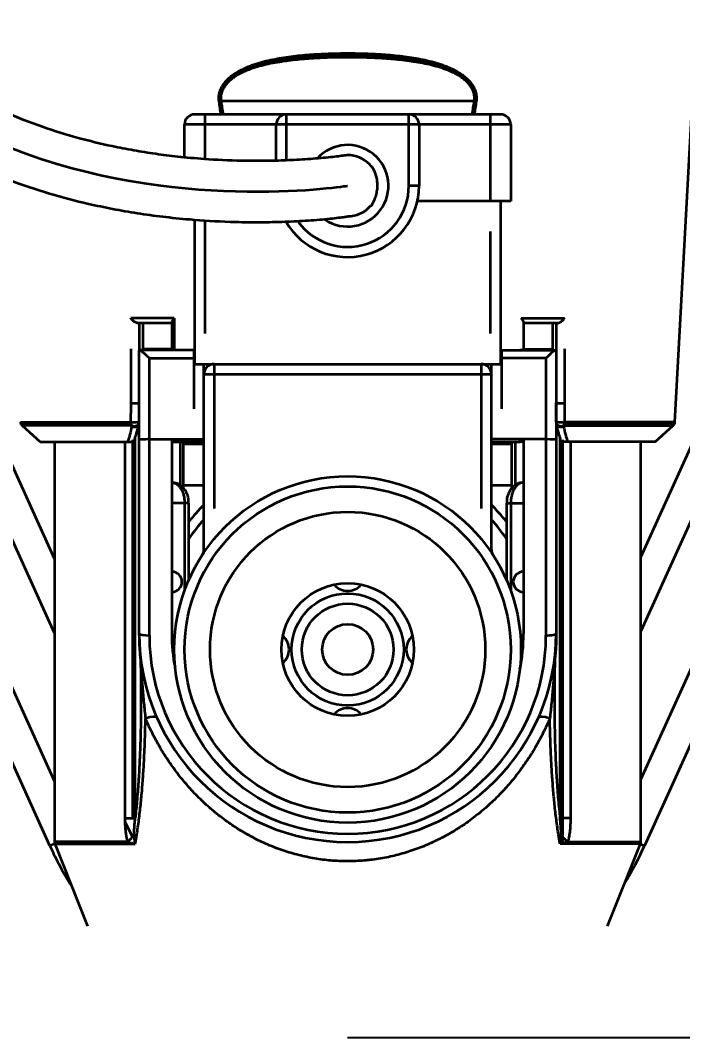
# Model space of a CAD drawing. Header units: millimetres. Extents: x 101 to 1819, y 134 to 1482.
# Drawn here: x 348.4 to 413.3, y 151.5 to 251.3 of the extents above; entities that cross this region are included whole.
import ezdxf

# ---------------------------------------------------------------- set-up
doc = ezdxf.new("R2010")
doc.units = ezdxf.units.MM
doc.layers.add('1', color=7, linetype='Continuous', lineweight=18)
doc.layers.add('尺寸线层', color=3, linetype='Continuous', lineweight=18)
doc.styles.add('HZ', font='', dxfattribs={"width": 0.8})
doc.styles.get('HZ').set_extended_font_data('宋体')
doc.dimstyles.new('JP20', dxfattribs={"dimtxt": 20, "dimasz": 18, "dimexe": 0.18, "dimexo": 0.0625, "dimgap": 0.09, "dimtad": 1, "dimdec": 1, "dimzin": 12, "dimdsep": 46, "dimtxsty": 'HZ', "dimcen": 0.09, "dimdle": 36, "dimclrd": 136, "dimclre": 4, "dimclrt": 6, "dimadec": 0, "dimazin": 0, "dimtfac": 1, "dimtdec": 1, "dimtmove": 0, "dimatfit": 3, "dimfxl": 1, "dimtolj": 1, "dimarcsym": 0})

# ---------------------------------------------------------------- blocks, each defined once
blk = doc.blocks.new('*X21')
at = {"layer": 'Defpoints', "color": 0}
for p in [(483.873, 687.901), (597.048, 687.901), (380.422, 151.471)]:
    blk.add_point(p, dxfattribs=at)
at = {"layer": '尺寸线层', "color": 4, "linetype": 'Continuous', "lineweight": -2}
for p, q in [((483.936, 687.901), (597.228, 687.901)), ((380.484, 151.471), (597.228, 151.471))]:
    blk.add_line(p, q, dxfattribs=at)
at = {"layer": '尺寸线层', "color": 136, "linetype": 'Continuous', "lineweight": -2}
blk.add_line((597.048, 169.471), (597.048, 669.901), dxfattribs=at)
at = {"layer": '尺寸线层', "color": 136}
for points in [[(600.048, 669.901), (594.048, 669.901), (597.048, 687.901)], [(594.048, 169.471), (600.048, 169.471), (597.048, 151.471)]]:
    blk.add_solid(points, dxfattribs=at)
at = {"layer": '尺寸线层', "color": 6, "insert": (586.958, 419.686), "char_height": 20, "attachment_point": 5, "rotation": 90, "style": 'HZ', "bg_fill": 3, "box_fill_scale": 1.1, "bg_fill_color": 256, "bg_fill_true_color": 13158600, "bg_fill_transparency": 0}
blk.add_mtext('\\A1;536.5', dxfattribs=at)

msp = doc.modelspace()

# ---------------------------------------------------------------- linework, layer by layer
at = {"layer": '1', "color": 0, "linetype": 'Continuous', "lineweight": 35}
for p, q in [((412.591, 211.866), (417.008, 293.699)), ((303.292, 283.615), (351.724, 176.593)), ((409.253, 176.796), (457.593, 283.615)), ((351.289, 170.278), (300.558, 282.378)), ((460.326, 282.378), (409.596, 170.278)), ((409.252, 198.624), (437.934, 262.004)), ((440.668, 260.767), (409.253, 191.348)), ((351.724, 191.145), (320.955, 259.136)), ((329.918, 246.608), (351.724, 198.421)), ((367.88, 243.337), (368.066, 243.364)), ((368.066, 243.364), (392.911, 243.364)), ((393.097, 243.337), (392.911, 243.364)), ((366.488, 242.051), (366.488, 237.658)), ((374.488, 237.538), (374.488, 242.051)), ((386.488, 235.051), (386.488, 242.051)), ((394.488, 233.551), (394.488, 242.051)), ((364.488, 237.835), (364.488, 241.051)), ((396.488, 241.051), (364.488, 241.051)), ((373.488, 237.51), (373.488, 241.051)), ((387.488, 241.051), (387.488, 235.051)), ((396.488, 241.051), (396.488, 233.551)), ((387.488, 235.051), (386.488, 235.051)), ((396.488, 233.551), (387.326, 233.551)), ((395.488, 233.551), (395.488, 217.551)), ((365.488, 217.551), (365.488, 231.726)), ((366.488, 231.667), (366.488, 220.551)), ((394.488, 220.551), (394.488, 230.551)), ((363.478, 222.052), (359.213, 222.052)), ((363.238, 221.579), (359.9, 221.579)), ((360.038, 221.579), (360.038, 218.914)), ((360.388, 221.579), (360.388, 218.913)), ((363.238, 221.64), (363.238, 218.913)), ((397.498, 222.052), (401.764, 222.052)), ((397.738, 221.64), (397.738, 218.913)), ((401.077, 221.579), (397.738, 221.579)), ((400.588, 221.579), (400.588, 218.913)), ((400.938, 221.579), (400.938, 218.914)), ((360.038, 191.112), (360.038, 218.914)), ((365.388, 218.914), (360.038, 218.914)), ((363.239, 219.015), (360.488, 219.015)), ((365.388, 218.914), (365.388, 213.171)), ((395.588, 218.914), (395.588, 213.171)), ((397.738, 219.015), (400.488, 219.015)), ((400.938, 218.914), (400.938, 191.112)), ((361.038, 218.133), (365.388, 218.133)), ((361.038, 190.928), (361.038, 218.133)), ((399.938, 218.133), (395.588, 218.133)), ((399.938, 218.133), (399.938, 190.928)), ((366.388, 199.348), (366.388, 217.55)), ((367.388, 217.551), (367.388, 203.385)), ((393.588, 217.551), (393.588, 203.385)), ((394.588, 199.348), (394.588, 217.55)), ((366.388, 216.551), (394.588, 216.551)), ((348.386, 211.866), (359.203, 211.866)), ((359.241, 211.658), (348.444, 211.658)), ((360.022, 211.817), (360.022, 191.114)), ((360.034, 211.891), (360.034, 211.893)), ((400.943, 211.893), (400.942, 211.891)), ((400.954, 211.893), (400.954, 191.114)), ((412.533, 211.658), (401.735, 211.658)), ((412.591, 211.866), (401.773, 211.866)), ((348.552, 211.519), (350.341, 209.913)), ((359.313, 211.519), (348.552, 211.519)), ((401.664, 211.519), (412.424, 211.519)), ((410.635, 209.913), (412.424, 211.519)), ((350.341, 209.913), (358.895, 209.913)), ((351.724, 209.913), (351.724, 170.669)), ((358.637, 209.913), (358.637, 172.995)), ((359.394, 210.133), (359.394, 172.995)), ((359.648, 172.995), (359.648, 210.342)), ((361.038, 210.171), (366.388, 210.171)), ((363.238, 210.171), (363.238, 191.114)), ((363.551, 209.913), (366.389, 209.913)), ((364.052, 209.913), (364.052, 205.671)), ((364.388, 205.357), (364.388, 209.913)), ((366.389, 209.681), (364.389, 209.681)), ((399.938, 210.171), (394.588, 210.171)), ((394.588, 209.913), (397.426, 209.913)), ((396.588, 209.681), (394.588, 209.681)), ((396.588, 205.378), (396.588, 209.913)), ((396.925, 209.913), (396.925, 205.668)), ((397.738, 210.171), (397.738, 191.114)), ((401.328, 172.995), (401.328, 210.342)), ((401.582, 171.125), (401.582, 210.133)), ((410.635, 209.913), (402.082, 209.913)), ((402.339, 209.913), (402.339, 172.995)), ((409.252, 170.669), (409.252, 209.913)), ((363.297, 205.914), (363.238, 205.914)), ((364.389, 205.681), (366.389, 205.681)), ((394.588, 205.681), (396.588, 205.681)), ((397.738, 205.914), (397.68, 205.914)), ((364.903, 203.914), (363.238, 203.914)), ((364.491, 203.914), (364.491, 195.303)), ((364.903, 196.341), (364.903, 203.914)), ((396.073, 203.914), (396.073, 196.341)), ((396.073, 203.914), (397.738, 203.914)), ((396.485, 203.914), (396.485, 195.303)), ((366.388, 199.348), (366.595, 199.348)), ((394.588, 199.348), (394.381, 199.348)), ((360.022, 191.114), (360.038, 191.114)), ((400.954, 191.114), (400.938, 191.114)), ((358.637, 172.995), (359.648, 172.995)), ((402.339, 172.995), (401.328, 172.995)), ((358.641, 172.633), (359.374, 171.166)), ((358.918, 170.669), (351.724, 170.669)), ((401.582, 171.125), (401.595, 171.151)), ((402.059, 170.669), (409.252, 170.669)), ((351.758, 170.49), (351.289, 170.278)), ((351.745, 170.573), (359.278, 170.573)), ((351.76, 170.484), (354.988, 162.414)), ((351.76, 170.484), (359.653, 170.484)), ((409.216, 170.484), (401.323, 170.484)), ((401.698, 170.573), (409.231, 170.573)), ((405.988, 162.414), (409.216, 170.484)), ((409.205, 170.455), (409.596, 170.278))]:
    msp.add_line(p, q, dxfattribs=at)
for radius in [17, 16, 13.5, 6.5, 5.5, 4.5, 2.5]:
    msp.add_circle((380.488, 189.551), radius, dxfattribs=at)
for centre, radius, start, end in [((365.488, 241.051), 1, 90, 180), ((374.488, 241.051), 1, 90, 180), ((386.488, 241.051), 1, 0, 90), ((395.488, 241.051), 1, 0, 90), ((380.488, 235.051), 4, 236.28374, 137.9925), ((380.488, 235.051), 3, 43.90312, 90.31499), ((380.488, 235.051), 6, 216.00562, 0), ((380.488, 235.051), 3, 270.17437, 318.49312), ((360.488, 221.015), 2, 267.13126, 270), ((365.388, 217.914), 1, 84.25971, 90), ((395.588, 217.914), 1, 90, 95.74029), ((400.488, 221.015), 2, 270, 272.86874), ((367.388, 216.551), 1, 90, 180), ((393.588, 216.551), 1, 0, 90), ((348.888, 211.893), 0.502, 183.08967, 228.08967), ((412.089, 211.893), 0.503, 311.91033, 356.91033), ((380.488, 189.551), 20, 134.83125, 141.19312), ((380.488, 189.551), 20, 38.8125, 45.17437), ((380.488, 189.551), 19, 137.91375, 145.11375), ((380.488, 189.551), 19, 34.89187, 42.09187), ((365.388, 199.348), 1, 327.02297, 0), ((395.588, 199.348), 1, 180, 212.97703), ((363.238, 196.192), 1, 270, 90), ((397.738, 196.192), 1, 90, 270), ((380.488, 197.051), 1.75, 220.54499, 319.46062), ((380.488, 191.114), 20.45, 180, 0), ((380.488, 190.928), 19.45, 180, 0), ((380.488, 191.114), 17.25, 180, 191.14875), ((372.988, 189.551), 1.75, 310.54501, 49.455), ((387.988, 189.551), 1.75, 130.53937, 229.46063), ((380.488, 191.114), 17.25, 348.22125, 0), ((380.488, 182.051), 1.75, 40.53939, 139.45502), ((352.224, 170.669), 0.5, 180, 201.80141), ((408.752, 170.669), 0.5, 338.19859, 0), ((380.442, 183.471), 32, 204.34886, 212.40138), ((380.442, 183.471), 32, 328.46645, 335.65114)]:
    msp.add_arc(centre, radius, start, end, dxfattribs=at)
for centre, major_axis, ratio, start_param, end_param in [((361.038, 217.914), (-0.994, 0.994), 0.111249, 4.823182, 6.172392), ((399.938, 217.914), (0.994, 0.994), 0.111249, 0.110793, 1.460003), ((365.388, 217.914), (-1, 0), 0.219778, 4.612202, 4.712389), ((395.588, 217.914), (1, 0), 0.219778, 1.570796, 1.670984), ((359.538, 213.753), (-0.5, 0), 0.071732, 0.850175, 3.141593), ((401.438, 213.753), (0.5, 0), 0.071732, 3.141593, 5.43301), ((359.534, 211.893), (-0.5, 0.002), 0.075581, 0.84753, 3.141942), ((359.525, 211.817), (-0.493, 0.084), 0.850955, 1.252245, 3.338857), ((359.534, 211.891), (-0.498, 0.043), 0.841778, 1.184392, 3.206914), ((401.442, 211.893), (0.5, 0.002), 0.075581, 3.141216, 5.435655), ((401.452, 211.817), (0.493, 0.084), 0.850955, 2.944329, 5.03094), ((361.038, 210.153), (1, 0), 0.017921, 1.570796, 3.141593), ((399.938, 210.153), (1, 0), 0.017921, 0, 1.570796), ((361.038, 191.114), (1, 0), 0.185408, 3.141593, 4.712389), ((399.938, 191.114), (-1, 0), 0.185408, 1.570796, 3.141593), ((403.806, 188.622), (2.983, -0.319), 0.902086, 3.141593, 3.259504), ((359.018, 181.684), (2.747, 1.206), 0.158026, 0, 0.862902), ((401.959, 181.684), (-2.747, 1.206), 0.158026, 5.420283, 6.283185), ((355.543, 170.669), (4.164, 1.706), 0.394897, 5.479301, 5.80848), ((405.433, 170.669), (-4.164, 1.706), 0.394897, 0.474705, 0.803884)]:
    msp.add_ellipse(centre, major_axis=major_axis, ratio=ratio, start_param=start_param, end_param=end_param, dxfattribs=at)
for points, degree in [([(317.362, 291.138), (317.362, 224.791), (380.488, 235.051), (380.488, 235.051)], 3), ([(368.07, 242.049), (368.006, 242.478), (367.942, 242.907), (367.88, 243.337)], 3), ([(368.158, 242.063), (368.095, 242.492), (368.032, 242.921), (367.969, 243.35)], 3), ([(368.066, 243.364), (368.129, 242.925), (368.193, 242.487), (368.257, 242.049)], 3), ([(392.719, 242.049), (392.783, 242.487), (392.847, 242.925), (392.911, 243.364)], 3), ([(393.007, 243.35), (392.944, 242.917), (392.881, 242.485), (392.817, 242.053)], 3), ([(393.097, 243.337), (393.034, 242.907), (392.971, 242.478), (392.907, 242.049)], 3), ([(363.478, 222.052), (363.478, 221.006), (363.477, 219.96), (363.477, 218.913)], 3), ([(359.211, 219.052), (359.21, 217.277), (359.209, 215.502), (359.208, 213.727)], 3), ([(397.5, 218.913), (397.5, 218.96), (397.5, 219.006), (397.5, 219.052)], 3), ([(401.765, 219.052), (401.766, 217.277), (401.767, 215.502), (401.768, 213.727)], 3), ([(359.208, 213.727), (359.208, 213.106), (359.206, 212.486), (359.203, 211.866)], 3), ([(360.034, 211.893), (360.037, 212.513), (360.038, 213.133), (360.038, 213.753)], 3), ([(400.943, 211.893), (400.94, 212.513), (400.938, 213.133), (400.938, 213.753)], 3), ([(401.768, 213.727), (401.769, 213.106), (401.77, 212.486), (401.773, 211.866)], 3), ([(360.034, 211.875), (360.035, 211.887), (360.034, 211.899)], 2), ([(359.313, 211.519), (359.311, 211.494), (359.307, 211.469), (359.303, 211.445)], 3), ([(401.664, 211.519), (401.666, 211.494), (401.669, 211.469), (401.674, 211.445)], 3), ([(363.238, 209.974), (363.238, 209.961), (363.238, 209.948), (363.239, 209.935)], 3), ([(363.551, 209.913), (363.551, 209.999), (363.552, 210.085), (363.552, 210.171)], 3), ([(397.426, 209.913), (397.425, 209.999), (397.425, 210.085), (397.424, 210.171)], 3), ([(397.738, 209.974), (397.738, 209.961), (397.738, 209.948), (397.738, 209.935)], 3)]:
    msp.add_open_spline(points, degree=degree, dxfattribs=at)
for points, knots in [([(314.404, 289.639), (314.41, 287.947), (314.525, 284.44), (315.015, 279.426), (315.811, 274.408), (316.785, 270.158), (317.884, 266.492), (319.029, 263.294), (320.522, 259.818), (322.804, 255.482), (325.809, 251.05), (329.29, 247.084), (332.625, 244.012), (335.853, 241.544), (339.28, 239.343), (343.04, 237.353), (347.088, 235.636), (351.097, 234.29), (354.524, 233.389), (357.417, 232.779), (359.833, 232.359), (362.338, 232.011), (365.299, 231.707), (368.281, 231.525), (371.277, 231.466), (373.346, 231.491), (374.947, 231.547), (376.148, 231.61), (377.317, 231.691), (378.402, 231.786), (379.319, 231.885), (380.019, 231.974), (380.422, 232.035), (380.524, 232.051), (380.508, 232.051)], [0, 0, 0, 0, 3.695118, 7.720718, 11.147386, 15.172255, 17.840293, 20.346175, 23.534441, 27.465199, 33.368358, 38.62117, 43.206805, 47.435951, 51.557376, 56.434412, 61.388584, 65.934878, 70.048875, 72.495586, 74.922028, 77.286315, 79.688932, 82.995503, 84.803678, 86.560936, 87.449884, 88.409748, 89.536181, 90.959155, 92.793721, 95.135346, 98.055574, 101.393839, 101.393839, 101.393839, 101.393839]), ([(380.477, 238.051), (380.486, 238.052), (380.374, 238.037), (379.968, 237.981), (379.306, 237.9), (378.457, 237.808), (377.457, 237.716), (376.387, 237.636), (375.3, 237.571), (373.919, 237.51), (372.132, 237.47), (369.436, 237.489), (366.641, 237.624), (363.902, 237.872), (361.617, 238.161), (359.477, 238.502), (356.918, 238.999), (353.912, 239.731), (350.429, 240.814), (346.858, 242.215), (343.495, 243.863), (340.612, 245.589), (338.245, 247.251), (335.992, 249.063), (333.504, 251.39), (330.858, 254.399), (328.51, 257.738), (326.64, 261.018), (325.068, 264.34), (323.666, 268.025), (322.384, 272.417), (321.315, 277.565), (320.573, 283.603), (320.396, 287.919), (320.394, 290.139)], [0, 0, 0, 0, 3.218641, 5.908809, 8.113189, 9.878996, 11.266121, 12.351805, 13.231715, 13.99999, 15.435054, 16.907376, 19.822631, 22.086516, 24.107327, 26.216714, 28.377345, 31.959071, 35.90829, 40.221615, 44.700579, 48.4993, 51.500734, 54.33246, 57.997723, 62.395819, 66.618049, 69.787942, 72.673537, 76.125214, 79.415097, 83.299052, 87.808023, 92.438999, 92.438999, 92.438999, 92.438999]), ([(367.88, 243.337), (367.856, 243.495), (367.85, 243.652), (367.864, 243.849), (367.868, 243.888), (367.878, 243.967), (367.884, 244.006), (367.905, 244.122), (367.924, 244.198), (367.989, 244.422), (368.047, 244.565), (368.154, 244.772), (368.192, 244.839), (368.273, 244.969), (368.316, 245.032), (368.406, 245.154), (368.454, 245.213), (368.528, 245.3), (368.553, 245.328), (368.604, 245.384), (368.63, 245.412), (368.763, 245.548), (368.874, 245.65), (369.105, 245.841), (369.225, 245.93), (369.471, 246.099), (369.598, 246.178), (369.793, 246.291), (369.859, 246.328), (369.992, 246.399), (370.059, 246.433), (370.261, 246.534), (370.398, 246.597), (370.674, 246.716), (370.814, 246.772), (371.097, 246.878), (371.239, 246.929), (371.455, 247), (371.527, 247.023), (371.672, 247.068), (371.745, 247.09), (371.965, 247.155), (372.111, 247.195), (372.553, 247.309), (372.848, 247.377), (373.442, 247.498), (373.741, 247.552), (374.339, 247.65), (374.64, 247.693), (375.243, 247.77), (375.546, 247.804), (376.154, 247.864), (376.459, 247.89), (377.07, 247.936), (377.377, 247.956), (377.992, 247.989), (378.609, 248.016), (379.539, 248.04), (380.164, 248.045), (380.789, 248.046), (381.102, 248.043), (381.727, 248.032), (382.04, 248.025), (382.508, 248.008), (382.664, 248.002), (382.975, 247.989), (383.131, 247.981), (383.596, 247.956), (383.905, 247.936), (384.521, 247.89), (384.828, 247.864), (385.44, 247.803), (385.744, 247.768), (386.351, 247.691), (386.653, 247.647), (387.254, 247.549), (387.554, 247.495), (388.149, 247.372), (388.446, 247.304), (389.035, 247.15), (389.325, 247.066), (389.753, 246.923), (389.894, 246.873), (390.174, 246.767), (390.313, 246.711), (390.587, 246.593), (390.722, 246.53), (390.99, 246.397), (391.122, 246.327), (391.317, 246.214), (391.381, 246.175), (391.508, 246.095), (391.571, 246.054), (391.756, 245.927), (391.876, 245.837), (392.106, 245.647), (392.216, 245.546), (392.374, 245.384), (392.425, 245.328), (392.524, 245.212), (392.571, 245.152), (392.707, 244.969), (392.788, 244.84), (392.893, 244.636), (392.926, 244.566), (392.984, 244.421), (393.009, 244.347), (393.075, 244.123), (393.103, 243.97), (393.126, 243.653), (393.12, 243.494), (393.097, 243.337)], [0, 0, 0, 0, 0.458947, 0.458947, 0.573684, 0.573684, 0.68842, 0.68842, 0.917894, 0.917894, 1.376841, 1.376841, 1.606314, 1.606314, 1.835787, 1.835787, 2.065261, 2.065261, 2.179998, 2.179998, 2.294734, 2.294734, 2.753681, 2.753681, 3.212628, 3.212628, 3.671575, 3.671575, 3.901048, 3.901048, 4.130522, 4.130522, 4.589468, 4.589468, 5.048415, 5.048415, 5.507362, 5.507362, 5.736836, 5.736836, 5.966309, 5.966309, 6.425256, 6.425256, 7.34315, 7.34315, 8.261043, 8.261043, 9.178937, 9.178937, 10.096831, 10.096831, 11.014724, 11.014724, 11.932618, 11.932618, 12.850512, 13.768405, 14.686299, 14.686299, 15.604193, 15.604193, 16.522086, 16.522086, 16.981033, 16.981033, 17.43998, 17.43998, 18.357874, 18.357874, 19.275767, 19.275767, 20.193661, 20.193661, 21.111555, 21.111555, 22.029449, 22.029449, 22.947342, 22.947342, 23.865236, 23.865236, 24.324183, 24.324183, 24.78313, 24.78313, 25.242076, 25.242076, 25.701023, 25.701023, 25.930497, 25.930497, 26.15997, 26.15997, 26.618917, 26.618917, 27.077864, 27.077864, 27.307337, 27.307337, 27.536811, 27.536811, 27.995757, 27.995757, 28.225231, 28.225231, 28.454704, 28.454704, 28.913651, 28.913651, 29.372598, 29.372598, 29.372598, 29.372598]), ([(393.007, 243.35), (393.019, 243.432), (393.027, 243.515), (393.034, 243.748), (393.02, 243.901), (392.96, 244.198), (392.914, 244.341), (392.734, 244.754), (392.566, 244.996), (392.171, 245.43), (391.949, 245.617), (391.478, 245.95), (391.227, 246.097), (390.451, 246.489), (389.909, 246.686), (388.794, 247.015), (388.217, 247.144), (387.058, 247.356), (386.475, 247.437), (384.712, 247.637), (383.523, 247.708), (381.722, 247.764), (381.117, 247.773), (379.912, 247.773), (379.31, 247.765), (377.511, 247.711), (376.316, 247.641), (374.539, 247.442), (373.955, 247.361), (372.803, 247.153), (372.236, 247.028), (371.404, 246.787), (371.129, 246.697), (370.587, 246.495), (370.318, 246.381), (369.799, 246.124), (369.549, 245.981), (369.074, 245.653), (368.847, 245.467), (368.448, 245.044), (368.272, 244.802), (368.084, 244.399), (368.033, 244.256), (367.965, 243.962), (367.947, 243.812), (367.946, 243.556), (367.954, 243.452), (367.97, 243.35)], [0, 0, 0, 0, 0.242134, 0.242134, 0.685148, 0.685148, 1.128162, 1.128162, 2.014189, 2.014189, 2.900217, 2.900217, 3.786244, 3.786244, 5.558299, 5.558299, 7.330354, 7.330354, 9.102409, 9.102409, 12.646519, 12.646519, 14.418574, 14.418574, 16.190629, 16.190629, 19.734739, 19.734739, 21.506794, 21.506794, 23.278849, 23.278849, 24.164876, 24.164876, 25.050904, 25.050904, 25.936931, 25.936931, 26.822959, 26.822959, 27.708986, 27.708986, 28.152, 28.152, 28.595014, 28.595014, 28.895615, 28.895615, 28.895615, 28.895615]), ([(392.911, 243.364), (392.923, 243.44), (392.93, 243.516), (392.934, 243.631), (392.934, 243.688), (392.931, 243.746), (392.929, 243.784), (392.928, 243.804), (392.919, 243.899), (392.907, 243.974), (392.875, 244.121), (392.854, 244.194), (392.817, 244.3), (392.804, 244.335), (392.775, 244.405), (392.76, 244.44), (392.712, 244.542), (392.677, 244.607), (392.563, 244.798), (392.476, 244.916), (392.356, 245.057), (392.332, 245.084), (392.282, 245.139), (392.256, 245.165), (392.179, 245.244), (392.126, 245.295), (391.963, 245.441), (391.849, 245.532), (391.614, 245.702), (391.493, 245.782), (391.337, 245.876), (391.305, 245.895), (391.242, 245.931), (391.21, 245.949), (391.114, 246.002), (391.05, 246.037), (390.855, 246.136), (390.723, 246.199), (390.457, 246.316), (390.323, 246.371), (389.916, 246.527), (389.639, 246.619), (389.218, 246.744), (389.076, 246.784), (388.862, 246.84), (388.791, 246.858), (388.648, 246.894), (388.576, 246.911), (388.216, 246.995), (387.926, 247.054), (387.345, 247.162), (387.053, 247.209), (386.467, 247.295), (386.173, 247.333), (385.583, 247.401), (385.287, 247.431), (384.693, 247.485), (384.395, 247.508), (383.797, 247.548), (383.498, 247.566), (383.047, 247.587), (382.896, 247.594), (382.595, 247.606), (382.444, 247.611), (381.991, 247.626), (381.689, 247.633), (381.084, 247.642), (380.781, 247.644), (379.873, 247.644), (379.271, 247.635), (378.371, 247.606), (378.072, 247.594), (377.475, 247.565), (377.178, 247.548), (376.584, 247.508), (376.288, 247.485), (375.697, 247.432), (375.403, 247.402), (374.815, 247.335), (374.522, 247.297), (373.938, 247.212), (373.648, 247.164), (373.068, 247.058), (372.779, 246.999), (372.348, 246.899), (372.204, 246.863), (371.989, 246.807), (371.918, 246.788), (371.775, 246.748), (371.704, 246.728), (371.35, 246.623), (371.071, 246.531), (370.661, 246.374), (370.525, 246.318), (370.324, 246.23), (370.258, 246.2), (370.125, 246.137), (370.059, 246.105), (369.864, 246.005), (369.736, 245.934), (369.487, 245.784), (369.365, 245.704), (369.13, 245.534), (369.016, 245.443), (368.879, 245.32), (368.852, 245.295), (368.799, 245.244), (368.772, 245.218), (368.695, 245.139), (368.645, 245.085), (368.549, 244.973), (368.504, 244.916), (368.417, 244.796), (368.376, 244.734), (368.328, 244.654), (368.318, 244.638), (368.3, 244.605), (368.291, 244.589), (368.264, 244.539), (368.247, 244.506), (368.2, 244.404), (368.171, 244.335), (368.122, 244.193), (368.102, 244.121), (368.081, 244.028), (368.078, 244.009), (368.071, 243.972), (368.067, 243.953), (368.059, 243.896), (368.054, 243.858), (368.037, 243.668), (368.042, 243.516), (368.066, 243.364)], [0, 0, 0, 0, 0.222685, 0.222685, 0.334027, 0.389698, 0.389698, 0.445369, 0.445369, 0.668054, 0.668054, 0.890738, 0.890738, 1.002081, 1.002081, 1.113423, 1.113423, 1.336108, 1.336108, 1.781477, 1.781477, 1.892819, 1.892819, 2.004162, 2.004162, 2.226846, 2.226846, 2.672215, 2.672215, 3.117585, 3.117585, 3.228927, 3.228927, 3.340269, 3.340269, 3.562954, 3.562954, 4.008323, 4.008323, 4.453692, 4.453692, 5.344431, 5.344431, 5.7898, 5.7898, 6.012485, 6.012485, 6.235169, 6.235169, 7.125908, 7.125908, 8.016646, 8.016646, 8.907385, 8.907385, 9.798123, 9.798123, 10.688862, 10.688862, 11.5796, 11.5796, 12.02497, 12.02497, 12.470339, 12.470339, 13.361077, 13.361077, 14.251816, 14.251816, 16.033293, 16.033293, 16.924031, 16.924031, 17.81477, 17.81477, 18.705508, 18.705508, 19.596247, 19.596247, 20.486985, 20.486985, 21.377724, 21.377724, 22.268462, 22.268462, 22.713831, 22.713831, 22.936516, 22.936516, 23.159201, 23.159201, 24.049939, 24.049939, 24.495308, 24.495308, 24.717993, 24.717993, 24.940678, 24.940678, 25.386047, 25.386047, 25.831416, 25.831416, 26.276785, 26.276785, 26.388128, 26.388128, 26.49947, 26.49947, 26.722155, 26.722155, 26.944839, 26.944839, 27.167524, 27.167524, 27.223195, 27.223195, 27.278866, 27.278866, 27.390208, 27.390208, 27.612893, 27.612893, 27.835578, 27.835578, 27.891249, 27.891249, 27.94692, 27.94692, 28.058262, 28.058262, 28.503632, 28.503632, 28.503632, 28.503632]), ([(382.735, 233.063), (382.846, 233.094), (383.008, 233.376), (383.232, 233.945), (383.306, 234.19), (383.365, 234.461), (383.406, 234.756), (383.422, 235.063), (383.406, 235.507), (383.303, 236.044), (383.064, 236.618), (382.815, 236.974), (382.648, 237.133)], [0, 0, 0, 0, 1.395687, 1.622871, 1.81251, 1.974651, 2.12379, 2.277527, 2.451989, 2.903784, 3.547212, 4.425887, 4.425887, 4.425887, 4.425887]), ([(359.902, 221.579), (359.876, 221.579), (359.847, 221.584), (359.801, 221.596), (359.785, 221.601), (359.753, 221.613), (359.737, 221.62), (359.712, 221.631), (359.704, 221.635), (359.688, 221.643), (359.68, 221.647), (359.655, 221.66), (359.639, 221.669), (359.591, 221.699), (359.559, 221.72), (359.513, 221.754), (359.498, 221.766), (359.468, 221.789), (359.453, 221.802), (359.41, 221.838), (359.383, 221.864), (359.33, 221.916), (359.305, 221.943), (359.269, 221.984), (359.251, 222.004), (359.235, 222.025), (359.224, 222.038), (359.218, 222.045), (359.213, 222.052)], [0, 0, 0, 0, 0.1071525, 0.1071525, 0.1607287, 0.1607287, 0.2143049, 0.2143049, 0.241093, 0.241093, 0.2678811, 0.2678811, 0.3214574, 0.3214574, 0.4286098, 0.4286098, 0.482186, 0.482186, 0.5357623, 0.5357623, 0.6429147, 0.6429147, 0.7500672, 0.7500672, 0.8036434, 0.8304315, 0.8304315, 0.8572196, 0.8572196, 0.8572196, 0.8572196]), ([(363.478, 222.052), (363.474, 222.047), (363.47, 222.042), (363.461, 222.033), (363.449, 222.018), (363.437, 222.003), (363.414, 221.974), (363.399, 221.955), (363.371, 221.917), (363.357, 221.898), (363.332, 221.861), (363.321, 221.843), (363.299, 221.808), (363.289, 221.79), (363.272, 221.756), (363.264, 221.74), (363.252, 221.708), (363.247, 221.693), (363.24, 221.665), (363.238, 221.652), (363.238, 221.64)], [0, 0, 0, 0, 0.0150967, 0.0150967, 0.0301935, 0.060387, 0.060387, 0.120774, 0.120774, 0.181161, 0.181161, 0.241548, 0.241548, 0.301935, 0.301935, 0.362322, 0.362322, 0.422709, 0.422709, 0.483096, 0.483096, 0.483096, 0.483096]), ([(397.498, 222.052), (397.503, 222.047), (397.507, 222.042), (397.515, 222.033), (397.527, 222.018), (397.539, 222.003), (397.563, 221.974), (397.578, 221.955), (397.62, 221.898), (397.645, 221.861), (397.677, 221.808), (397.687, 221.79), (397.705, 221.756), (397.712, 221.74), (397.725, 221.708), (397.73, 221.693), (397.736, 221.666), (397.738, 221.652), (397.738, 221.64)], [0, 0, 0, 0, 0.0150965, 0.0150965, 0.0301929, 0.0603858, 0.0603858, 0.1207717, 0.1207717, 0.2415433, 0.2415433, 0.3019292, 0.3019292, 0.362315, 0.362315, 0.4227008, 0.4227008, 0.4830867, 0.4830867, 0.4830867, 0.4830867]), ([(401.074, 221.579), (401.101, 221.579), (401.13, 221.584), (401.176, 221.596), (401.192, 221.601), (401.224, 221.613), (401.24, 221.62), (401.264, 221.631), (401.272, 221.635), (401.289, 221.643), (401.297, 221.647), (401.321, 221.66), (401.338, 221.669), (401.386, 221.699), (401.417, 221.72), (401.463, 221.754), (401.479, 221.766), (401.509, 221.789), (401.523, 221.802), (401.566, 221.838), (401.594, 221.864), (401.646, 221.916), (401.672, 221.943), (401.708, 221.984), (401.725, 222.004), (401.742, 222.025), (401.753, 222.038), (401.758, 222.045), (401.764, 222.052)], [0, 0, 0, 0, 0.1071525, 0.1071525, 0.1607287, 0.1607287, 0.2143049, 0.2143049, 0.241093, 0.241093, 0.2678811, 0.2678811, 0.3214574, 0.3214574, 0.4286098, 0.4286098, 0.482186, 0.482186, 0.5357623, 0.5357623, 0.6429147, 0.6429147, 0.7500672, 0.7500672, 0.8036434, 0.8304315, 0.8304315, 0.8572196, 0.8572196, 0.8572196, 0.8572196]), ([(359.203, 211.866), (359.205, 211.833), (359.208, 211.8), (359.219, 211.736), (359.226, 211.705), (359.24, 211.661), (359.246, 211.646), (359.257, 211.618), (359.263, 211.604), (359.282, 211.565), (359.297, 211.541), (359.313, 211.519)], [0, 0, 0, 0, 0.0922349, 0.0922349, 0.1844699, 0.1844699, 0.2305873, 0.2305873, 0.2767048, 0.2767048, 0.3689397, 0.3689397, 0.3689397, 0.3689397]), ([(359.648, 210.348), (359.689, 210.461), (359.726, 210.577), (359.798, 210.814), (359.831, 210.934), (359.924, 211.303), (359.977, 211.556), (360.022, 211.817)], [0, 0, 0, 0, 0.379515, 0.379515, 0.75903, 0.75903, 1.518061, 1.518061, 1.518061, 1.518061]), ([(401.328, 210.348), (401.288, 210.461), (401.25, 210.577), (401.179, 210.814), (401.146, 210.934), (401.061, 211.267), (401.015, 211.484), (400.974, 211.705)], [0, 0, 0, 0, 0.378262, 0.378262, 0.756523, 0.756523, 1.404604, 1.404604, 1.404604, 1.404604]), ([(401.773, 211.866), (401.772, 211.833), (401.769, 211.8), (401.758, 211.736), (401.75, 211.705), (401.736, 211.661), (401.731, 211.646), (401.72, 211.618), (401.714, 211.604), (401.694, 211.565), (401.68, 211.541), (401.664, 211.519)], [0, 0, 0, 0, 0.0922349, 0.0922349, 0.1844699, 0.1844699, 0.2305873, 0.2305873, 0.2767048, 0.2767048, 0.3689397, 0.3689397, 0.3689397, 0.3689397]), ([(359.303, 211.445), (359.254, 211.172), (359.196, 210.907), (359.094, 210.523), (359.058, 210.398), (358.98, 210.151), (358.939, 210.031), (358.895, 209.913)], [0, 0, 0, 0, 0.793543, 0.793543, 1.190315, 1.190315, 1.587086, 1.587086, 1.587086, 1.587086]), ([(401.674, 211.445), (401.723, 211.172), (401.781, 210.907), (401.883, 210.523), (401.919, 210.398), (401.996, 210.151), (402.038, 210.031), (402.082, 209.913)], [0, 0, 0, 0, 0.793543, 0.793543, 1.190315, 1.190315, 1.587086, 1.587086, 1.587086, 1.587086]), ([(358.895, 209.913), (358.914, 209.913), (358.934, 209.913), (358.976, 209.914), (358.998, 209.914), (359.045, 209.915), (359.07, 209.915), (359.108, 209.916), (359.122, 209.917), (359.148, 209.918), (359.162, 209.918), (359.182, 209.919), (359.189, 209.919), (359.203, 209.92), (359.209, 209.92), (359.229, 209.921), (359.243, 209.921), (359.262, 209.922), (359.268, 209.923), (359.281, 209.923), (359.287, 209.924), (359.305, 209.925), (359.316, 209.925), (359.338, 209.927), (359.349, 209.928), (359.368, 209.929), (359.378, 209.93), (359.404, 209.932), (359.419, 209.933), (359.439, 209.936), (359.446, 209.936), (359.458, 209.938), (359.463, 209.938), (359.479, 209.94), (359.488, 209.942), (359.504, 209.944), (359.51, 209.945), (359.522, 209.948), (359.527, 209.949), (359.538, 209.953), (359.543, 209.955), (359.547, 209.959), (359.546, 209.961), (359.543, 209.963)], [0, 0, 0, 0, 0.0412873, 0.0412873, 0.0825745, 0.0825745, 0.1238618, 0.1238618, 0.1445054, 0.1445054, 0.165149, 0.165149, 0.1754708, 0.1754708, 0.1857926, 0.1857926, 0.2064363, 0.2064363, 0.2167581, 0.2167581, 0.2270799, 0.2270799, 0.2477235, 0.2477235, 0.2683671, 0.2683671, 0.2890108, 0.2890108, 0.330298, 0.330298, 0.3509417, 0.3509417, 0.3715853, 0.3715853, 0.4128725, 0.4128725, 0.4541598, 0.4541598, 0.495447, 0.495447, 0.5780216, 0.5780216, 0.6605961, 0.6605961, 0.6605961, 0.6605961]), ([(359.543, 209.963), (359.565, 210.026), (359.584, 210.09), (359.611, 210.186), (359.619, 210.218), (359.634, 210.283), (359.642, 210.315), (359.648, 210.348)], [0, 0, 0, 0, 0.1995209, 0.1995209, 0.2992814, 0.2992814, 0.3990418, 0.3990418, 0.3990418, 0.3990418]), ([(363.239, 209.935), (363.24, 209.932), (363.247, 209.93), (363.266, 209.926), (363.274, 209.925), (363.292, 209.923), (363.302, 209.921), (363.321, 209.92), (363.327, 209.919), (363.341, 209.918), (363.349, 209.918), (363.372, 209.917), (363.389, 209.916), (363.419, 209.915), (363.429, 209.915), (363.45, 209.914), (363.462, 209.914), (363.497, 209.913), (363.522, 209.913), (363.551, 209.913)], [0, 0, 0, 0, 0.0785837, 0.0785837, 0.1178755, 0.1178755, 0.1571673, 0.1571673, 0.1768132, 0.1768132, 0.1964591, 0.1964591, 0.235751, 0.235751, 0.2553969, 0.2553969, 0.2750428, 0.2750428, 0.3143346, 0.3143346, 0.3143346, 0.3143346]), ([(397.738, 209.935), (397.736, 209.932), (397.729, 209.93), (397.71, 209.926), (397.703, 209.925), (397.685, 209.923), (397.674, 209.921), (397.656, 209.92), (397.649, 209.919), (397.635, 209.918), (397.628, 209.918), (397.604, 209.917), (397.587, 209.916), (397.558, 209.915), (397.548, 209.915), (397.526, 209.914), (397.515, 209.914), (397.48, 209.913), (397.454, 209.913), (397.426, 209.913)], [0, 0, 0, 0, 0.0785837, 0.0785837, 0.1178755, 0.1178755, 0.1571673, 0.1571673, 0.1768132, 0.1768132, 0.1964591, 0.1964591, 0.235751, 0.235751, 0.2553969, 0.2553969, 0.2750428, 0.2750428, 0.3143346, 0.3143346, 0.3143346, 0.3143346]), ([(401.433, 209.963), (401.412, 210.026), (401.392, 210.09), (401.366, 210.186), (401.358, 210.218), (401.342, 210.283), (401.335, 210.315), (401.328, 210.348)], [0, 0, 0, 0, 0.1995209, 0.1995209, 0.2992814, 0.2992814, 0.3990418, 0.3990418, 0.3990418, 0.3990418]), ([(402.082, 209.913), (402.063, 209.913), (402.043, 209.913), (402.001, 209.914), (401.979, 209.914), (401.944, 209.915), (401.932, 209.915), (401.907, 209.915), (401.894, 209.916), (401.868, 209.916), (401.855, 209.917), (401.835, 209.917), (401.828, 209.918), (401.815, 209.918), (401.808, 209.918), (401.788, 209.919), (401.774, 209.92), (401.754, 209.92), (401.748, 209.921), (401.734, 209.921), (401.728, 209.922), (401.709, 209.923), (401.696, 209.923), (401.672, 209.925), (401.66, 209.925), (401.628, 209.928), (401.608, 209.929), (401.582, 209.931), (401.574, 209.932), (401.558, 209.933), (401.544, 209.935), (401.531, 209.936), (401.519, 209.938), (401.514, 209.938), (401.498, 209.94), (401.489, 209.942), (401.465, 209.945), (401.454, 209.948), (401.442, 209.951), (401.439, 209.952), (401.434, 209.955), (401.433, 209.956), (401.43, 209.959), (401.43, 209.961), (401.433, 209.963)], [0, 0, 0, 0, 0.0412888, 0.0412888, 0.0825776, 0.0825776, 0.103222, 0.103222, 0.1238664, 0.1238664, 0.1445108, 0.1445108, 0.154833, 0.154833, 0.1651552, 0.1651552, 0.1857996, 0.1857996, 0.1961218, 0.1961218, 0.206444, 0.206444, 0.2270884, 0.2270884, 0.2477328, 0.2477328, 0.2890216, 0.2890216, 0.309666, 0.309666, 0.3303104, 0.3509548, 0.3509548, 0.3715992, 0.3715992, 0.412888, 0.412888, 0.4954655, 0.4954655, 0.5367543, 0.5367543, 0.5780431, 0.5780431, 0.6606207, 0.6606207, 0.6606207, 0.6606207]), ([(364.88, 203.913), (364.89, 204.102), (364.864, 204.55), (364.606, 205.171), (364.172, 205.644), (363.711, 205.883), (363.417, 205.9), (363.295, 205.892)], [0, 0, 0, 0, 0.524925, 1.308372, 1.933395, 2.486462, 2.844267, 2.844267, 2.844267, 2.844267]), ([(363.297, 205.914), (363.297, 205.914), (363.297, 205.914), (363.374, 205.914), (363.451, 205.901), (363.564, 205.862), (363.602, 205.847), (363.658, 205.818), (363.676, 205.808), (363.713, 205.786), (363.731, 205.774), (363.821, 205.711), (363.89, 205.65), (363.971, 205.559), (363.995, 205.531), (364.019, 205.501), (364.034, 205.481), (364.042, 205.47), (364.08, 205.418), (364.109, 205.374), (364.193, 205.236), (364.242, 205.135), (364.298, 204.999), (364.308, 204.971), (364.329, 204.915), (364.339, 204.886), (364.367, 204.8), (364.4, 204.682), (364.427, 204.559), (364.444, 204.465), (364.45, 204.434), (364.459, 204.37), (364.464, 204.338), (364.483, 204.176), (364.491, 204.046), (364.491, 203.914)], [0, 0, 0, 0, 0.00008, 0.00008, 0.318269, 0.318269, 0.477364, 0.477364, 0.556911, 0.556911, 0.636459, 0.636459, 0.954648, 0.954648, 1.034196, 1.073969, 1.073969, 1.113743, 1.113743, 1.272838, 1.272838, 1.591027, 1.591027, 1.670575, 1.670575, 1.750122, 1.750122, 1.909217, 2.068312, 2.068312, 2.147859, 2.147859, 2.227406, 2.227406, 2.545596, 2.545596, 2.545596, 2.545596]), ([(397.675, 205.893), (397.624, 205.901), (397.404, 205.921), (397.026, 205.773), (396.608, 205.461), (396.283, 204.984), (396.094, 204.44), (396.088, 204.063), (396.101, 203.913)], [0, 0, 0, 0, 0.152321, 0.678169, 1.184643, 1.751503, 2.420578, 2.842033, 2.842033, 2.842033, 2.842033]), ([(397.68, 205.914), (397.68, 205.914), (397.68, 205.914), (397.602, 205.914), (397.525, 205.901), (397.429, 205.868), (397.41, 205.861), (397.373, 205.845), (397.354, 205.836), (397.298, 205.808), (397.225, 205.763), (397.155, 205.708), (397.104, 205.661), (397.087, 205.645), (397.053, 205.611), (397.036, 205.593), (396.954, 205.502), (396.894, 205.419), (396.811, 205.281), (396.784, 205.232), (396.747, 205.156), (396.734, 205.13), (396.711, 205.077), (396.7, 205.05), (396.645, 204.915), (396.608, 204.8), (396.57, 204.648), (396.563, 204.618), (396.549, 204.555), (396.543, 204.524), (396.526, 204.43), (396.516, 204.367), (396.493, 204.175), (396.485, 204.046), (396.485, 203.914)], [0, 0, 0, 0, 0.00008, 0.00008, 0.318271, 0.318271, 0.397819, 0.397819, 0.477366, 0.477366, 0.636462, 0.795558, 0.795558, 0.875105, 0.875105, 0.954653, 0.954653, 1.272845, 1.272845, 1.43194, 1.43194, 1.511488, 1.511488, 1.591036, 1.591036, 1.909227, 1.909227, 1.988775, 1.988775, 2.068323, 2.068323, 2.227418, 2.227418, 2.54561, 2.54561, 2.54561, 2.54561]), ([(360.022, 191.114), (360.022, 191.076), (360.022, 191.039), (360.023, 190.965), (360.023, 190.928), (360.024, 190.817), (360.025, 190.744), (360.03, 190.529), (360.034, 190.389), (360.041, 190.218), (360.042, 190.184), (360.045, 190.117), (360.047, 190.084), (360.052, 189.984), (360.055, 189.92), (360.066, 189.734), (360.074, 189.617), (360.087, 189.452), (360.091, 189.398), (360.099, 189.295), (360.104, 189.245), (360.11, 189.172), (360.112, 189.149), (360.117, 189.102), (360.123, 189.035), (360.129, 188.972), (360.138, 188.889), (360.142, 188.849), (360.146, 188.811)], [0, 0, 0, 0, 0.08839, 0.08839, 0.17678, 0.17678, 0.35356, 0.35356, 0.707119, 0.707119, 0.795509, 0.795509, 0.883899, 0.883899, 1.060679, 1.060679, 1.414238, 1.414238, 1.591018, 1.591018, 1.767798, 1.767798, 1.856188, 1.856188, 1.944578, 2.121357, 2.121357, 2.306623, 2.306623, 2.306623, 2.306623]), ([(400.954, 191.114), (400.954, 191.076), (400.954, 191.039), (400.954, 190.965), (400.953, 190.928), (400.952, 190.817), (400.951, 190.744), (400.947, 190.529), (400.942, 190.389), (400.936, 190.218), (400.934, 190.184), (400.931, 190.117), (400.93, 190.084), (400.925, 189.984), (400.921, 189.92), (400.91, 189.734), (400.902, 189.617), (400.89, 189.452), (400.886, 189.398), (400.877, 189.295), (400.873, 189.245), (400.866, 189.172), (400.864, 189.149), (400.86, 189.102), (400.854, 189.035), (400.847, 188.972), (400.835, 188.851), (400.827, 188.778), (400.816, 188.68), (400.813, 188.649), (400.809, 188.619), (400.809, 188.619), (400.809, 188.618)], [0, 0, 0, 0, 0.083281, 0.083281, 0.166562, 0.166562, 0.333123, 0.333123, 0.666246, 0.666246, 0.749527, 0.749527, 0.832808, 0.832808, 0.999369, 0.999369, 1.332493, 1.332493, 1.499054, 1.499054, 1.665616, 1.665616, 1.748897, 1.748897, 1.832177, 1.998739, 1.998739, 2.331862, 2.331862, 2.498424, 2.498424, 2.501088, 2.501088, 2.501088, 2.501088]), ([(360.154, 188.944), (360.154, 188.945), (360.15, 188.974), (360.149, 188.99), (360.147, 189.006), (360.147, 189.008), (360.147, 189.007), (360.147, 189.006), (360.147, 189.005), (360.148, 189), (360.149, 188.99), (360.152, 188.959), (360.163, 188.837), (360.151, 188.721), (360.127, 188.627)], [0, 0, 0, 0, 0.0055027, 0.1102759, 0.1654339, 0.1844957, 0.1873992, 0.1892405, 0.1904943, 0.1922721, 0.198712, 0.2111041, 0.2548527, 0.4475239, 0.4475239, 0.4475239, 0.4475239]), ([(360.167, 188.622), (360.166, 188.65), (360.165, 188.678), (360.164, 188.718), (360.163, 188.731), (360.163, 188.749), (360.162, 188.756), (360.162, 188.767), (360.162, 188.773), (360.162, 188.78), (360.162, 188.783), (360.162, 188.786), (360.162, 188.788), (360.162, 188.79), (360.162, 188.79), (360.162, 188.787), (360.162, 188.784), (360.163, 188.777), (360.163, 188.773), (360.164, 188.764), (360.164, 188.76), (360.165, 188.747), (360.165, 188.739), (360.166, 188.721), (360.167, 188.713), (360.168, 188.695), (360.168, 188.687), (360.17, 188.661), (360.171, 188.644), (360.173, 188.593), (360.175, 188.56), (360.179, 188.492), (360.181, 188.459), (360.186, 188.359), (360.19, 188.292), (360.198, 188.16), (360.201, 188.093), (360.209, 187.961), (360.213, 187.896), (360.225, 187.698), (360.233, 187.567), (360.259, 187.174), (360.277, 186.913), (360.315, 186.393), (360.335, 186.133), (360.377, 185.615), (360.399, 185.357), (360.446, 184.841), (360.47, 184.584), (360.546, 183.814), (360.6, 183.305), (360.659, 182.798)], [0, 0, 0, 0, 0.096577, 0.096577, 0.144865, 0.144865, 0.16901, 0.16901, 0.193154, 0.193154, 0.205226, 0.205226, 0.217298, 0.217298, 0.22937, 0.22937, 0.241442, 0.241442, 0.253515, 0.253515, 0.265587, 0.265587, 0.289731, 0.289731, 0.313875, 0.313875, 0.338019, 0.338019, 0.386308, 0.386308, 0.482885, 0.482885, 0.579462, 0.579462, 0.772616, 0.772616, 0.96577, 0.96577, 1.158924, 1.158924, 1.545232, 1.545232, 2.317848, 2.317848, 3.090463, 3.090463, 3.863079, 3.863079, 4.635695, 4.635695, 6.180927, 6.180927, 6.180927, 6.180927]), ([(400.815, 188.789), (400.815, 188.789), (400.815, 188.789), (400.814, 188.787), (400.814, 188.784), (400.814, 188.777), (400.813, 188.773), (400.813, 188.764), (400.812, 188.76), (400.812, 188.747), (400.811, 188.739), (400.81, 188.721), (400.81, 188.713), (400.809, 188.695), (400.808, 188.687), (400.807, 188.661), (400.806, 188.644), (400.803, 188.593), (400.801, 188.56), (400.798, 188.492), (400.796, 188.459), (400.79, 188.359), (400.787, 188.292), (400.779, 188.16), (400.775, 188.093), (400.767, 187.961), (400.763, 187.896), (400.751, 187.698), (400.743, 187.567), (400.718, 187.174), (400.7, 186.913), (400.662, 186.393), (400.642, 186.133), (400.599, 185.615), (400.577, 185.357), (400.531, 184.841), (400.507, 184.584), (400.431, 183.814), (400.376, 183.305), (400.318, 182.798)], [0, 0, 0, 0, 0.003118, 0.003118, 0.015308, 0.015308, 0.027498, 0.027498, 0.039688, 0.039688, 0.064067, 0.064067, 0.088447, 0.088447, 0.112826, 0.112826, 0.161586, 0.161586, 0.259104, 0.259104, 0.356622, 0.356622, 0.551658, 0.551658, 0.746695, 0.746695, 0.941731, 0.941731, 1.331804, 1.331804, 2.11195, 2.11195, 2.892096, 2.892096, 3.672242, 3.672242, 4.452387, 4.452387, 6.012679, 6.012679, 6.012679, 6.012679]), ([(400.809, 188.622), (400.81, 188.65), (400.811, 188.678), (400.813, 188.718), (400.813, 188.731), (400.814, 188.749), (400.814, 188.756), (400.814, 188.767), (400.815, 188.773), (400.815, 188.78), (400.815, 188.783), (400.815, 188.786), (400.815, 188.788), (400.815, 188.79), (400.815, 188.79), (400.815, 188.789)], [0, 0, 0, 0, 0.0718065, 0.0718065, 0.1077098, 0.1077098, 0.1256614, 0.1256614, 0.143613, 0.143613, 0.1525889, 0.1525889, 0.1615647, 0.1615647, 0.1682429, 0.1682429, 0.1682429, 0.1682429]), ([(400.83, 189.01), (400.83, 189.01), (400.83, 189.009), (400.83, 189.008), (400.83, 189.007), (400.829, 189.003), (400.829, 189)], [0, 0, 0, 0, 0.00004456, 0.00119462, 0.00590513, 0.01001817, 0.01001817, 0.01001817, 0.01001817]), ([(360.167, 188.622), (360.182, 187.957), (360.194, 187.293), (360.21, 185.967), (360.214, 185.305), (360.213, 183.983), (360.209, 183.323), (360.191, 182.006), (360.178, 181.349), (360.159, 180.674), (360.159, 180.653), (360.157, 180.612), (360.156, 180.55), (360.151, 180.406), (360.142, 180.118), (360.134, 179.871), (360.116, 179.379), (360.103, 179.052), (360.059, 178.073), (360.024, 177.425), (359.942, 176.139), (359.894, 175.501), (359.811, 174.553), (359.782, 174.239), (359.718, 173.614), (359.684, 173.303), (359.648, 172.995)], [0, 0, 0, 0, 1.955908, 1.955908, 3.911817, 3.911817, 5.867725, 5.867725, 7.823633, 7.823633, 7.884755, 7.884755, 7.945877, 8.068122, 8.31261, 8.801587, 8.801587, 9.779541, 9.779541, 11.73545, 11.73545, 13.691358, 13.691358, 14.669312, 14.669312, 15.647266, 15.647266, 15.647266, 15.647266]), ([(400.809, 188.622), (400.794, 187.953), (400.782, 187.285), (400.767, 185.952), (400.763, 185.287), (400.763, 183.959), (400.768, 183.297), (400.786, 181.976), (400.799, 181.317), (400.827, 180.332), (400.838, 180.005), (400.861, 179.352), (400.875, 179.026), (400.918, 178.051), (400.953, 177.406), (401.036, 176.125), (401.083, 175.49), (401.166, 174.546), (401.196, 174.234), (401.259, 173.611), (401.292, 173.302), (401.328, 172.995)], [0, 0, 0, 0, 1.955908, 1.955908, 3.911816, 3.911816, 5.867725, 5.867725, 7.823633, 7.823633, 8.801587, 8.801587, 9.779541, 9.779541, 11.735449, 11.735449, 13.691357, 13.691357, 14.669312, 14.669312, 15.647266, 15.647266, 15.647266, 15.647266]), ([(359.653, 170.484), (359.675, 170.602), (359.696, 170.72), (359.738, 170.959), (359.758, 171.078), (359.818, 171.439), (359.855, 171.681), (359.963, 172.413), (360.029, 172.907), (360.147, 173.906), (360.201, 174.411), (360.297, 175.429), (360.341, 175.942), (360.419, 176.976), (360.453, 177.496), (360.499, 178.282), (360.513, 178.544), (360.54, 179.071), (360.552, 179.335), (360.587, 180.129), (360.606, 180.66), (360.637, 181.726), (360.65, 182.261), (360.659, 182.798)], [0, 0, 0, 0, 0.386507, 0.386507, 0.773013, 0.773013, 1.546027, 1.546027, 3.092054, 3.092054, 4.638081, 4.638081, 6.184108, 6.184108, 7.730135, 7.730135, 8.503148, 8.503148, 9.276161, 9.276161, 10.822188, 10.822188, 12.368215, 12.368215, 12.368215, 12.368215]), ([(400.318, 182.798), (400.109, 182.306), (399.885, 181.82), (399.405, 180.862), (399.148, 180.39), (398.808, 179.808), (398.738, 179.692), (398.598, 179.461), (398.527, 179.346), (398.31, 179.003), (398.163, 178.777), (397.709, 178.108), (397.393, 177.674), (396.734, 176.828), (396.39, 176.416), (395.675, 175.616), (395.303, 175.228), (394.868, 174.804), (394.819, 174.757), (394.722, 174.664), (394.673, 174.617), (394.525, 174.479), (394.228, 174.204), (393.925, 173.939), (393.311, 173.42), (392.891, 173.09), (392.029, 172.462), (391.588, 172.164), (390.682, 171.599), (390.218, 171.334), (389.622, 171.023), (389.503, 170.961), (389.322, 170.871), (389.261, 170.841), (389.14, 170.782), (388.837, 170.637), (388.531, 170.499), (387.793, 170.183), (387.295, 169.992), (386.288, 169.652), (385.778, 169.501), (384.745, 169.242), (384.223, 169.132), (383.43, 169), (383.164, 168.961), (382.763, 168.911), (382.629, 168.896), (382.359, 168.868), (382.224, 168.855), (381.819, 168.821), (381.548, 168.805), (381.142, 168.788), (381.007, 168.784), (380.735, 168.779), (380.6, 168.778), (379.921, 168.778), (379.383, 168.802), (378.315, 168.892), (377.786, 168.959), (376.735, 169.136), (376.213, 169.246), (375.179, 169.507), (374.665, 169.659), (374.029, 169.875), (373.902, 169.92), (373.648, 170.011), (373.522, 170.059), (373.144, 170.204), (372.896, 170.305), (372.157, 170.623), (371.676, 170.853), (370.734, 171.348), (370.273, 171.613), (369.37, 172.176), (368.929, 172.474), (368.281, 172.948), (368.068, 173.11), (367.751, 173.359), (367.646, 173.443), (367.49, 173.571), (367.438, 173.614), (367.334, 173.7), (366.87, 174.09), (366.424, 174.496), (365.659, 175.243), (365.29, 175.628), (364.58, 176.423), (363.897, 177.242), (363.267, 178.108), (362.814, 178.776), (362.667, 179.001), (362.487, 179.287), (362.451, 179.344), (362.38, 179.459), (362.344, 179.517), (362.239, 179.691), (362.17, 179.807), (361.829, 180.389), (361.572, 180.862), (361.092, 181.82), (360.867, 182.306), (360.659, 182.798)], [0, 0, 0, 0, 1.607739, 1.607739, 3.215479, 3.215479, 3.617414, 3.617414, 4.019349, 4.019349, 4.823218, 4.823218, 6.430958, 6.430958, 8.038697, 8.038697, 9.646437, 9.646437, 9.847404, 9.847404, 10.048372, 10.048372, 10.450307, 11.254176, 11.254176, 12.861916, 12.861916, 14.469655, 14.469655, 16.077395, 16.077395, 16.47933, 16.47933, 16.680297, 16.680297, 16.881265, 17.685134, 17.685134, 19.292874, 19.292874, 20.900613, 20.900613, 22.508353, 22.508353, 23.312222, 23.312222, 23.714157, 23.714157, 24.116092, 24.116092, 24.919962, 24.919962, 25.321897, 25.321897, 25.723832, 25.723832, 27.331571, 27.331571, 28.939311, 28.939311, 30.54705, 30.54705, 32.15479, 32.15479, 32.556724, 32.556724, 32.958659, 32.958659, 33.762529, 33.762529, 35.370269, 35.370269, 36.978008, 36.978008, 38.585748, 38.585748, 39.389617, 39.389617, 39.791552, 39.791552, 39.99252, 39.99252, 40.193487, 41.801226, 41.801226, 43.408966, 43.408966, 45.016705, 46.624445, 46.624445, 47.428315, 47.428315, 47.629282, 47.629282, 47.83025, 47.83025, 48.232184, 48.232184, 49.839924, 49.839924, 51.447663, 51.447663, 51.447663, 51.447663]), ([(401.323, 170.484), (401.301, 170.602), (401.28, 170.72), (401.239, 170.959), (401.218, 171.078), (401.159, 171.439), (401.121, 171.681), (401.013, 172.413), (400.948, 172.907), (400.829, 173.906), (400.776, 174.411), (400.679, 175.429), (400.636, 175.942), (400.558, 176.976), (400.523, 177.496), (400.477, 178.282), (400.463, 178.544), (400.437, 179.071), (400.424, 179.335), (400.39, 180.129), (400.371, 180.66), (400.339, 181.726), (400.327, 182.261), (400.318, 182.798)], [0, 0, 0, 0, 0.386507, 0.386507, 0.773013, 0.773013, 1.546027, 1.546027, 3.092054, 3.092054, 4.638081, 4.638081, 6.184108, 6.184108, 7.730135, 7.730135, 8.503148, 8.503148, 9.276161, 9.276161, 10.822188, 10.822188, 12.368215, 12.368215, 12.368215, 12.368215]), ([(358.637, 172.995), (358.637, 172.796), (358.641, 172.597), (358.653, 172.299), (358.658, 172.2), (358.671, 172.003), (358.679, 171.904), (358.699, 171.707), (358.711, 171.609), (358.731, 171.463), (358.738, 171.414), (358.754, 171.317), (358.763, 171.269), (358.79, 171.126), (358.811, 171.032), (358.859, 170.848), (358.887, 170.758), (358.918, 170.669)], [0, 0, 0, 0, 0.588092, 0.588092, 0.882138, 0.882138, 1.176184, 1.176184, 1.47023, 1.47023, 1.617253, 1.617253, 1.764276, 1.764276, 2.058322, 2.058322, 2.352368, 2.352368, 2.352368, 2.352368]), ([(359.555, 171.435), (359.553, 171.47), (359.552, 171.504), (359.551, 171.572), (359.552, 171.605), (359.553, 171.705), (359.556, 171.771), (359.562, 171.902), (359.565, 171.968), (359.574, 172.097), (359.578, 172.162), (359.593, 172.356), (359.603, 172.484), (359.625, 172.74), (359.637, 172.867), (359.648, 172.995)], [0, 0, 0, 0, 0.097688, 0.097688, 0.195376, 0.195376, 0.390752, 0.390752, 0.586128, 0.586128, 0.781504, 0.781504, 1.172257, 1.172257, 1.563009, 1.563009, 1.563009, 1.563009]), ([(401.422, 171.435), (401.424, 171.47), (401.424, 171.504), (401.425, 171.572), (401.425, 171.605), (401.423, 171.705), (401.421, 171.771), (401.415, 171.903), (401.411, 171.968), (401.403, 172.098), (401.398, 172.162), (401.384, 172.356), (401.373, 172.484), (401.351, 172.74), (401.34, 172.867), (401.328, 172.995)], [0, 0, 0, 0, 0.097688, 0.097688, 0.195376, 0.195376, 0.390752, 0.390752, 0.586128, 0.586128, 0.781504, 0.781504, 1.172257, 1.172257, 1.563009, 1.563009, 1.563009, 1.563009]), ([(402.339, 172.995), (402.339, 172.796), (402.336, 172.597), (402.324, 172.3), (402.318, 172.201), (402.305, 172.003), (402.297, 171.904), (402.278, 171.707), (402.266, 171.609), (402.239, 171.415), (402.223, 171.319), (402.196, 171.176), (402.186, 171.129), (402.165, 171.034), (402.154, 170.988), (402.117, 170.848), (402.09, 170.758), (402.059, 170.669)], [0, 0, 0, 0, 0.588093, 0.588093, 0.882139, 0.882139, 1.176186, 1.176186, 1.470232, 1.470232, 1.764279, 1.764279, 1.911302, 1.911302, 2.058325, 2.058325, 2.352371, 2.352371, 2.352371, 2.352371]), ([(358.918, 170.669), (359.034, 170.637), (359.153, 170.605), (359.337, 170.558), (359.399, 170.543), (359.525, 170.513), (359.589, 170.498), (359.653, 170.484)], [0, 0, 0, 0, 0.3793479, 0.3793479, 0.5690218, 0.5690218, 0.7586957, 0.7586957, 0.7586957, 0.7586957]), ([(359.653, 170.484), (359.641, 170.561), (359.63, 170.639), (359.61, 170.796), (359.6, 170.875), (359.576, 171.113), (359.563, 171.273), (359.555, 171.435)], [0, 0, 0, 0, 0.2393079, 0.2393079, 0.4786157, 0.4786157, 0.9572314, 0.9572314, 0.9572314, 0.9572314]), ([(401.323, 170.484), (401.335, 170.561), (401.347, 170.639), (401.367, 170.796), (401.376, 170.875), (401.401, 171.113), (401.413, 171.273), (401.422, 171.435)], [0, 0, 0, 0, 0.2393079, 0.2393079, 0.4786157, 0.4786157, 0.9572314, 0.9572314, 0.9572314, 0.9572314]), ([(401.323, 170.484), (401.45, 170.602), (401.545, 170.741), (401.616, 170.927), (401.628, 170.986), (401.63, 171.084), (401.618, 171.124), (401.598, 171.148), (401.596, 171.15), (401.595, 171.151)], [0, 0, 0, 0, 0.3778396, 0.3778396, 0.5667593, 0.5667593, 0.7556791, 0.7556791, 0.7669277, 0.7669277, 0.7669277, 0.7669277]), ([(402.059, 170.669), (401.943, 170.637), (401.824, 170.605), (401.64, 170.558), (401.577, 170.543), (401.451, 170.513), (401.388, 170.498), (401.323, 170.484)], [0, 0, 0, 0, 0.3793479, 0.3793479, 0.5690218, 0.5690218, 0.7586957, 0.7586957, 0.7586957, 0.7586957])]:
    msp.add_open_spline(points, degree=3, knots=knots, dxfattribs=at)

# ---------------------------------------------------------------- next in the draw order: dimensions: what is measured, and where the dimension line sits
at = {"layer": '尺寸线层', "color": 0}
dim = msp.add_linear_dim(base=(597.048, 687.901), p1=(380.422, 151.471), p2=(483.873, 687.901), angle=90, text='536.5', dimstyle='JP20', override={"dimscale": 1, "dimsah": 1, "dimtfill": 1, "dimtolj": 1}, dxfattribs=at)
dim.commit()
dim.dimension.update_dxf_attribs({"geometry": '*X21', "text_midpoint": (586.958, 419.686)})

# ---------------------------------------------------------------- next in the draw order: linework, layer by layer
at = {"layer": '1', "color": 0, "linetype": 'Continuous', "lineweight": 35}
for p, q in [((395.488, 242.051), (365.488, 242.051)), ((395.588, 218.914), (400.938, 218.914)), ((365.488, 217.551), (395.488, 217.551))]:
    msp.add_line(p, q, dxfattribs=at)
msp.add_arc((380.488, 235.051), 7, 210.20063, 0, dxfattribs=at)
msp.add_ellipse((401.442, 211.891), major_axis=(0.498, 0.043), ratio=0.841778, start_param=3.062143, end_param=5.098793, dxfattribs=at)

doc.saveas('drawing.dxf')
